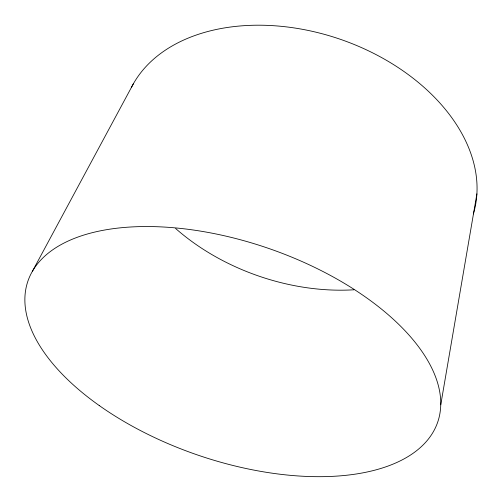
<?xml version="1.0" encoding="UTF-8"?>
<svg xmlns="http://www.w3.org/2000/svg" width="502" height="502" viewBox="0 0 502 502"><rect width="100%" height="100%" fill="white"/><g stroke="black" fill="none" stroke-linecap="round" stroke-linejoin="round"><path stroke-width="0.75" d="M440.75 404.807L476.9 193.86M32.41 271.293L133.444 83.652M353.941 289.792A182.678 125.218 19 0 1 175.644 228.517M131.587 87.103A182.678 125.218 19 0 1 346.305 41.428A182.678 125.218 19 0 1 473.361 213.921M99.214 405.522A216.682 109.229 19 0 0 437.612 422.395A216.682 109.229 19 0 0 161.631 226.917A216.682 109.229 19 0 0 99.214 405.522"/></g></svg>
